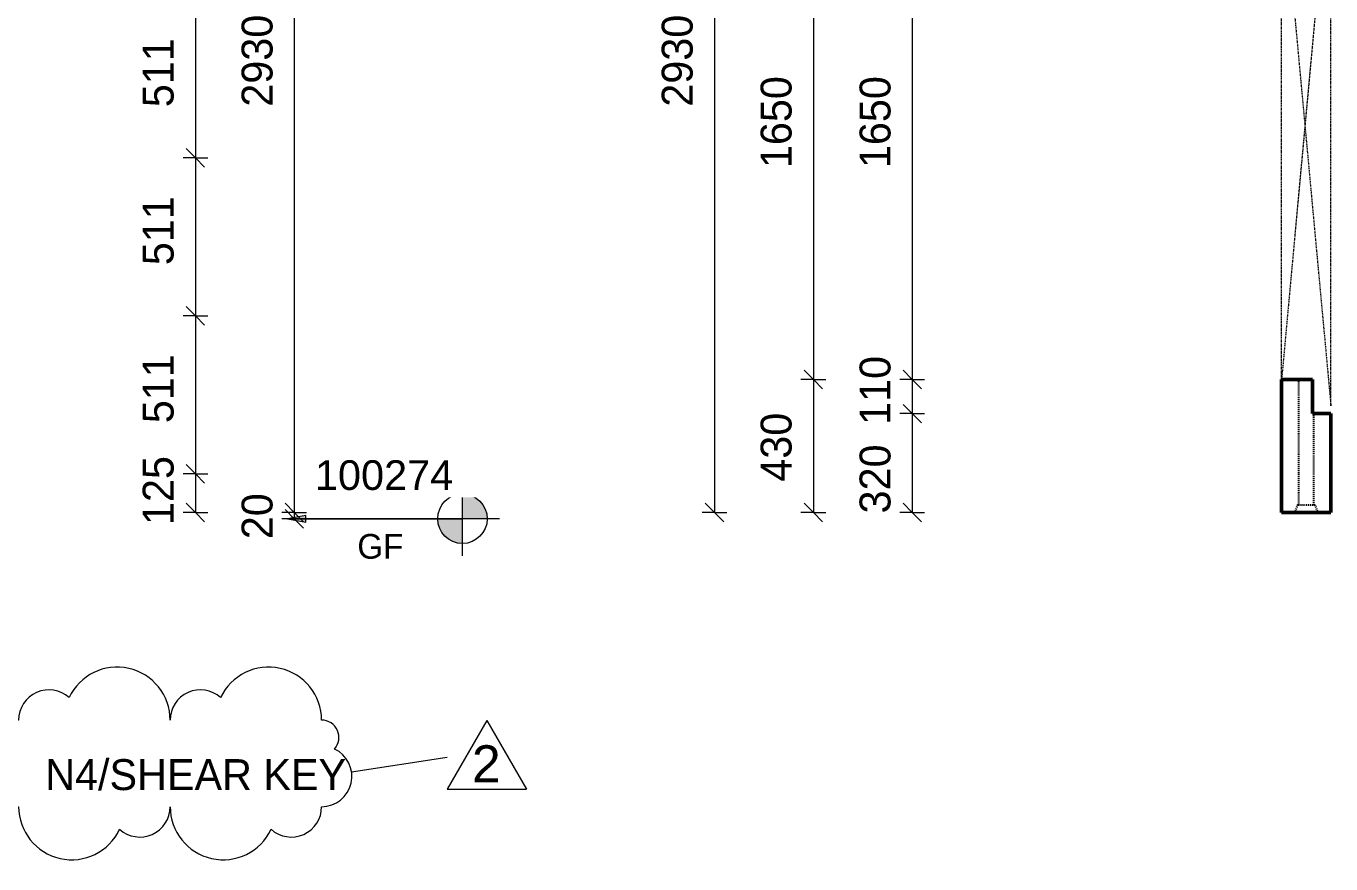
# Model space of a CAD drawing. Header units: millimetres. Extents: x 62878 to 76946, y 2133 to 10513.
# Drawn here: x 71218 to 75438, y 2133 to 4843 of the extents above; entities that cross this region are included whole.
import ezdxf

# ---------------------------------------------------------------- set-up
doc = ezdxf.new("R2010")
doc.units = ezdxf.units.MM
doc.linetypes.add('Dash', pattern=[6.36, 3.18, -3.18])
doc.linetypes.add('Overhead', pattern=[3.97, 2.38, -1.59])
for name, color, linetype, lineweight in [('A-ANNO-DIMS', 211, 'Continuous', 9), ('A-ANNO-DIMS-40', 211, 'Continuous', 9), ('A-DETL-MBND', 5, 'Continuous', 18), ('A-FLOR-OVHD', 1, 'Overhead', 18), ('A-WALL', 113, 'Continuous', 25), ('A-WALL-HDLN', 110, 'Dash', 25), ('G-ANNO-DIMS', 111, 'Continuous', 9), ('G-ANNO-REVC', 71, 'Continuous', 9), ('G-ANNO-REVC-IDEN', 71, 'Continuous', 9), ('G-ANNO-TEXT', 231, 'Continuous', 9)]:
    doc.layers.add(name, color=color, linetype=linetype, lineweight=lineweight)
doc.styles.add('Arial_1', font='arial.ttf', dxfattribs={"height": 96})
doc.styles.add('Arial_2', font='arial.ttf', dxfattribs={"height": 120})
doc.styles.add('Nirmala UI Semilight', font='NirmalaS.ttf', dxfattribs={"height": 100})
doc.styles.add('Nirmala UI Semilight_1', font='NirmalaS.ttf', dxfattribs={"height": 80})
doc.dimstyles.new('Diagonal_-_2_5mm_NI_UI', dxfattribs={"dimscale": 304.8, "dimtxt": 104.736395, "dimasz": 0.19685, "dimexe": 0.131234, "dimexo": 0.0625, "dimgap": 0.131234, "dimtad": 1, "dimdec": 0, "dimzin": 0, "dimdsep": 46, "dimtxsty": 'Nirmala UI Semilight', "dimblk1": 'OBLIQUE', "dimblk2": 'OBLIQUE', "dimsah": 1, "dimcen": 0.09, "dimazin": 0, "dimtfac": 1, "dimtdec": 4, "dimtix": 1, "dimtmove": 0, "dimatfit": 3, "dimfxl": 0.131234, "dimfxlon": 1, "dimtvp": 1, "dimtolj": 1, "dimtzin": 0, "dimarcsym": 2})
doc.dimstyles.new('Diagonal_-_2_5mm_NI_UI_2', dxfattribs={"dimscale": 304.8, "dimtxt": 104.736395, "dimasz": 0.19685, "dimexe": 0.131234, "dimexo": 0.0625, "dimgap": 0.131234, "dimtad": 1, "dimdec": 0, "dimzin": 0, "dimdsep": 46, "dimtxsty": 'Nirmala UI Semilight', "dimblk1": 'OBLIQUE', "dimblk2": 'OBLIQUE', "dimsah": 1, "dimcen": 0.09, "dimazin": 0, "dimtfac": 1, "dimtdec": 4, "dimtix": 1, "dimtmove": 2, "dimatfit": 3, "dimfxl": 0.131234, "dimfxlon": 1, "dimtvp": 1, "dimtolj": 1, "dimtzin": 0, "dimarcsym": 2})

# ---------------------------------------------------------------- blocks, each defined once
blk = doc.blocks.new('DIMBLOCK77-Elevation Front')
at = {"layer": 'A-ANNO-DIMS-40'}
for p, q in [((71765.2, 4927.8), (71735.2, 4957.8)), ((71765.2, 4927.8), (71725.2, 4927.8)), ((71765.2, 4927.8), (71765.2, 4416.8)), ((71765.2, 4927.8), (71795.2, 4897.8)), ((71765.2, 4927.8), (71805.2, 4927.8)), ((71765.2, 4416.8), (71735.2, 4446.8)), ((71765.2, 4416.8), (71725.2, 4416.8)), ((71765.2, 4416.8), (71795.2, 4386.8)), ((71765.2, 4416.8), (71805.2, 4416.8))]:
    blk.add_line(p, q, dxfattribs=at)
at = {"layer": 'A-ANNO-DIMS-40', "color": 0, "insert": (71594.8, 4580.8), "char_height": 100, "width": 219.375, "attachment_point": 1, "rotation": 90, "line_spacing_factor": 1.142579, "style": 'Nirmala UI Semilight'}
blk.add_mtext('511', dxfattribs=at)
blk = doc.blocks.new('_Oblique')
at = {"color": 0, "linetype": 'ByBlock', "lineweight": -2}
blk.add_line((-0.5, -0.5), (0.5, 0.5), dxfattribs=at)
blk = doc.blocks.new('DIMBLOCK78-Elevation Front')
at = {"layer": 'A-ANNO-DIMS-40'}
for p, q in [((71765.2, 4416.8), (71735.2, 4446.8)), ((71765.2, 4416.8), (71725.2, 4416.8)), ((71765.2, 4416.8), (71765.2, 3905.8)), ((71765.2, 4416.8), (71795.2, 4386.8)), ((71765.2, 4416.8), (71805.2, 4416.8)), ((71765.2, 3905.8), (71735.2, 3935.8)), ((71765.2, 3905.8), (71725.2, 3905.8)), ((71765.2, 3905.8), (71795.2, 3875.8)), ((71765.2, 3905.8), (71805.2, 3905.8))]:
    blk.add_line(p, q, dxfattribs=at)
at = {"layer": 'A-ANNO-DIMS-40', "color": 0, "insert": (71594.8, 4069.8), "char_height": 100, "width": 219.375, "attachment_point": 1, "rotation": 90, "line_spacing_factor": 1.142579, "style": 'Nirmala UI Semilight'}
blk.add_mtext('511', dxfattribs=at)
blk = doc.blocks.new('DIMBLOCK79-Elevation Front')
at = {"layer": 'A-ANNO-DIMS-40'}
for p, q in [((71765.2, 3905.8), (71735.2, 3935.8)), ((71765.2, 3905.8), (71725.2, 3905.8)), ((71765.2, 3905.8), (71765.2, 3394.8)), ((71765.2, 3905.8), (71795.2, 3875.8)), ((71765.2, 3905.8), (71805.2, 3905.8)), ((71765.2, 3394.8), (71735.2, 3424.8)), ((71765.2, 3394.8), (71725.2, 3394.8)), ((71765.2, 3394.8), (71795.2, 3364.8)), ((71765.2, 3394.8), (71805.2, 3394.8))]:
    blk.add_line(p, q, dxfattribs=at)
at = {"layer": 'A-ANNO-DIMS-40', "color": 0, "insert": (71594.8, 3558.8), "char_height": 100, "width": 219.375, "attachment_point": 1, "rotation": 90, "line_spacing_factor": 1.142579, "style": 'Nirmala UI Semilight'}
blk.add_mtext('511', dxfattribs=at)
blk = doc.blocks.new('DIMBLOCK80-Elevation Front')
at = {"layer": 'A-ANNO-DIMS-40'}
for p, q in [((71765.2, 3394.8), (71735.2, 3424.8)), ((71765.2, 3394.8), (71725.2, 3394.8)), ((71765.2, 3394.8), (71765.2, 3269.7)), ((71765.2, 3394.8), (71795.2, 3364.8)), ((71765.2, 3394.8), (71805.2, 3394.8)), ((71765.2, 3269.7), (71735.2, 3299.7)), ((71765.2, 3269.7), (71725.2, 3269.7)), ((71765.2, 3269.7), (71795.2, 3239.7)), ((71765.2, 3269.7), (71805.2, 3269.7))]:
    blk.add_line(p, q, dxfattribs=at)
at = {"layer": 'A-ANNO-DIMS-40', "color": 0, "insert": (71594.8, 3229.4), "char_height": 100, "width": 246.797, "attachment_point": 1, "rotation": 90, "line_spacing_factor": 1.142579, "style": 'Nirmala UI Semilight'}
blk.add_mtext('125', dxfattribs=at)
blk = doc.blocks.new('DIMBLOCK85-Elevation Front')
at = {"layer": 'A-ANNO-DIMS-40'}
for p, q in [((72085.2, 6199.7), (72055.2, 6229.7)), ((72085.2, 6199.7), (72045.2, 6199.7)), ((72085.2, 6199.7), (72085.2, 3269.7)), ((72085.2, 6199.7), (72115.2, 6169.7)), ((72085.2, 6199.7), (72125.2, 6199.7)), ((72085.2, 3269.7), (72055.2, 3299.7)), ((72085.2, 3269.7), (72045.2, 3269.7)), ((72085.2, 3269.7), (72115.2, 3239.7)), ((72085.2, 3269.7), (72125.2, 3269.7))]:
    blk.add_line(p, q, dxfattribs=at)
at = {"layer": 'A-ANNO-DIMS-40', "color": 0, "insert": (71914.8, 4582.4), "char_height": 100, "width": 365.625, "attachment_point": 1, "rotation": 90, "line_spacing_factor": 1.142579, "style": 'Nirmala UI Semilight'}
blk.add_mtext('2930', dxfattribs=at)
blk = doc.blocks.new('DIMBLOCK86-Elevation Front')
at = {"layer": 'A-ANNO-DIMS-40'}
for p, q in [((72085.2, 3269.7), (72055.2, 3299.7)), ((72085.2, 3269.7), (72045.2, 3269.7)), ((72085.2, 3249.7), (72055.2, 3279.7)), ((72085.2, 3269.7), (72085.2, 3249.7)), ((72085.2, 3269.7), (72115.2, 3239.7)), ((72085.2, 3269.7), (72125.2, 3269.7)), ((72085.2, 3249.7), (72045.2, 3249.7)), ((72085.2, 3249.7), (72115.2, 3219.7)), ((72085.2, 3249.7), (72125.2, 3249.7))]:
    blk.add_line(p, q, dxfattribs=at)
at = {"layer": 'A-ANNO-DIMS-40', "color": 0, "insert": (71914.8, 3183.6), "char_height": 100, "width": 182.813, "attachment_point": 1, "rotation": 90, "line_spacing_factor": 1.142579, "style": 'Nirmala UI Semilight'}
blk.add_mtext('20', dxfattribs=at)
blk = doc.blocks.new('Spot Elevations - M_Spot Elevation - Target Filled-10609-Elevation Front')
at = {"layer": 'G-ANNO-DIMS'}
h = blk.add_hatch(color=256, dxfattribs=at)
edge = h.paths.add_edge_path()
edge.add_line((72589.8, 6199.7), (72669.8, 6199.7))
edge.add_arc((72589.8, 6199.7), 80, 0, 90)
edge.add_line((72589.8, 6279.7), (72589.8, 6199.7))
h = blk.add_hatch(color=256, dxfattribs=at)
edge = h.paths.add_edge_path()
edge.add_line((72589.8, 6199.7), (72509.8, 6199.7))
edge.add_arc((72589.8, 6199.7), 80, 180, 270)
edge.add_line((72589.8, 6119.7), (72589.8, 6199.7))
for p, q in [((72589.8, 6079.7), (72589.8, 6319.7)), ((72709.8, 6199.7), (72029.8, 6199.7))]:
    blk.add_line(p, q, dxfattribs=at)
blk.add_circle((72589.8, 6199.7), 80, dxfattribs=at)
blk = doc.blocks.new('Family - ___-5357887-Elevation Front')
at = {"layer": 'G-ANNO-REVC'}
for centre, radius, start, end in [((71512.1, 2598.4), 171.5, 0, 154.7912), ((72002.1, 2598.4), 171.5, 0, 154.7912), ((71291.6, 2598.4), 98, 48.1897, 180), ((71781.6, 2598.4), 98, 48.1897, 180), ((71193.6, 2500.4), 98, 90, 244.7912), ((72173.6, 2542.4), 56, 318.1897, 90), ((72173.6, 2416.4), 98, 270, 64.7912), ((71193.6, 2374.4), 56, 138.1897, 270), ((71365.1, 2318.4), 171.5, 180, 334.7912), ((71585.6, 2318.4), 98, 228.1897, 0), ((71855.1, 2318.4), 171.5, 180, 334.7912), ((72075.6, 2318.4), 98, 228.1897, 0)]:
    blk.add_arc(centre, radius, start, end, dxfattribs=at)
blk = doc.blocks.new('M_Revision Tag - M_Revision Tag-33754-Elevation Front')
at = {"layer": 'G-ANNO-REVC-IDEN'}
for p, q in [((72244.7, 9084.3), (72116.3, 8862.1)), ((72244.7, 9084.3), (72373, 8862.1)), ((72116.3, 8862.1), (72373, 8862.1))]:
    blk.add_line(p, q, dxfattribs=at)
blk = doc.blocks.new('DIMBLOCK106-Elevation Right')
at = {"layer": 'A-ANNO-DIMS-40'}
for p, q in [((73444.2, 6199.7), (73414.2, 6229.7)), ((73444.2, 6199.7), (73404.2, 6199.7)), ((73444.2, 6199.7), (73444.2, 3269.7)), ((73444.2, 6199.7), (73474.2, 6169.7)), ((73444.2, 6199.7), (73484.2, 6199.7)), ((73444.2, 3269.7), (73414.2, 3299.7)), ((73444.2, 3269.7), (73404.2, 3269.7)), ((73444.2, 3269.7), (73474.2, 3239.7)), ((73444.2, 3269.7), (73484.2, 3269.7))]:
    blk.add_line(p, q, dxfattribs=at)
at = {"layer": 'A-ANNO-DIMS-40', "color": 0, "insert": (73273.7, 4582.4), "char_height": 100, "width": 365.625, "attachment_point": 1, "rotation": 90, "line_spacing_factor": 1.142579, "style": 'Nirmala UI Semilight'}
blk.add_mtext('2930', dxfattribs=at)
blk = doc.blocks.new('DIMBLOCK108-Elevation Right')
at = {"layer": 'A-ANNO-DIMS-40'}
for p, q in [((73764.2, 5349.7), (73734.2, 5379.7)), ((73764.2, 5349.7), (73724.2, 5349.7)), ((73764.2, 5349.7), (73764.2, 3699.8)), ((73764.2, 5349.7), (73794.2, 5319.7)), ((73764.2, 5349.7), (73804.2, 5349.7)), ((73764.2, 3699.8), (73734.2, 3729.8)), ((73764.2, 3699.8), (73724.2, 3699.8)), ((73764.2, 3699.8), (73794.2, 3669.8)), ((73764.2, 3699.8), (73804.2, 3699.8))]:
    blk.add_line(p, q, dxfattribs=at)
at = {"layer": 'A-ANNO-DIMS-40', "color": 0, "insert": (73593.7, 4383.8), "char_height": 100, "width": 338.203, "attachment_point": 1, "rotation": 90, "line_spacing_factor": 1.142579, "style": 'Nirmala UI Semilight'}
blk.add_mtext('1650', dxfattribs=at)
blk = doc.blocks.new('DIMBLOCK109-Elevation Right')
at = {"layer": 'A-ANNO-DIMS-40'}
for p, q in [((73764.2, 3699.8), (73734.2, 3729.8)), ((73764.2, 3699.8), (73724.2, 3699.8)), ((73764.2, 3699.8), (73764.2, 3269.7)), ((73764.2, 3699.8), (73794.2, 3669.8)), ((73764.2, 3699.8), (73804.2, 3699.8)), ((73764.2, 3269.7), (73734.2, 3299.7)), ((73764.2, 3269.7), (73724.2, 3269.7)), ((73764.2, 3269.7), (73794.2, 3239.7)), ((73764.2, 3269.7), (73804.2, 3269.7))]:
    blk.add_line(p, q, dxfattribs=at)
at = {"layer": 'A-ANNO-DIMS-40', "color": 0, "insert": (73593.7, 3369.5), "char_height": 100, "width": 276.504, "attachment_point": 1, "rotation": 90, "line_spacing_factor": 1.142579, "style": 'Nirmala UI Semilight'}
blk.add_mtext('430', dxfattribs=at)
blk = doc.blocks.new('DIMBLOCK112-Elevation Right')
at = {"layer": 'A-ANNO-DIMS-40'}
for p, q in [((74084.2, 5349.7), (74054.2, 5379.7)), ((74084.2, 5349.7), (74044.2, 5349.7)), ((74084.2, 5349.7), (74084.2, 3699.8)), ((74084.2, 5349.7), (74114.2, 5319.7)), ((74084.2, 5349.7), (74124.2, 5349.7)), ((74084.2, 3699.8), (74054.2, 3729.8)), ((74084.2, 3699.8), (74044.2, 3699.8)), ((74084.2, 3699.8), (74114.2, 3669.8)), ((74084.2, 3699.8), (74124.2, 3699.8))]:
    blk.add_line(p, q, dxfattribs=at)
at = {"layer": 'A-ANNO-DIMS-40', "color": 0, "insert": (73913.7, 4383.8), "char_height": 100, "width": 338.203, "attachment_point": 1, "rotation": 90, "line_spacing_factor": 1.142579, "style": 'Nirmala UI Semilight'}
blk.add_mtext('1650', dxfattribs=at)
blk = doc.blocks.new('DIMBLOCK113-Elevation Right')
at = {"layer": 'A-ANNO-DIMS-40'}
for p, q in [((74084.2, 3699.8), (74054.2, 3729.8)), ((74084.2, 3699.8), (74044.2, 3699.8)), ((74084.2, 3699.8), (74084.2, 3589.8)), ((74084.2, 3699.8), (74114.2, 3669.8)), ((74084.2, 3699.8), (74124.2, 3699.8)), ((74084.2, 3589.8), (74044.2, 3589.8)), ((74084.2, 3589.8), (74054.2, 3619.8)), ((74084.2, 3589.8), (74114.2, 3559.8)), ((74084.2, 3589.8), (74124.2, 3589.8))]:
    blk.add_line(p, q, dxfattribs=at)
at = {"layer": 'A-ANNO-DIMS-40', "color": 0, "insert": (73913.7, 3553.3), "char_height": 100, "width": 219.375, "attachment_point": 1, "rotation": 90, "line_spacing_factor": 1.142579, "style": 'Nirmala UI Semilight'}
blk.add_mtext('110', dxfattribs=at)
blk = doc.blocks.new('DIMBLOCK114-Elevation Right')
at = {"layer": 'A-ANNO-DIMS-40'}
for p, q in [((74084.2, 3589.8), (74044.2, 3589.8)), ((74084.2, 3589.8), (74054.2, 3619.8)), ((74084.2, 3589.8), (74084.2, 3269.7)), ((74084.2, 3589.8), (74114.2, 3559.8)), ((74084.2, 3589.8), (74124.2, 3589.8)), ((74084.2, 3269.7), (74054.2, 3299.7)), ((74084.2, 3269.7), (74044.2, 3269.7)), ((74084.2, 3269.7), (74114.2, 3239.7)), ((74084.2, 3269.7), (74124.2, 3269.7))]:
    blk.add_line(p, q, dxfattribs=at)
at = {"layer": 'A-ANNO-DIMS-40', "color": 0, "insert": (73913.7, 3266.9), "char_height": 100, "width": 274.219, "attachment_point": 1, "rotation": 90, "line_spacing_factor": 1.142579, "style": 'Nirmala UI Semilight'}
blk.add_mtext('320', dxfattribs=at)

msp = doc.modelspace()

# ---------------------------------------------------------------- hatches: boundary and pattern name
at = {"layer": 'G-ANNO-DIMS'}
msp.add_hatch(color=256, dxfattribs=at).paths.add_polyline_path([(72063, 3249.7), (72123, 3239.2), (72123, 3260.3)])

# ---------------------------------------------------------------- linework, layer by layer
at = {"layer": 'A-DETL-MBND'}
msp.add_line((72063, 3249.7), (72223, 3249.7), dxfattribs=at)
at = {"layer": 'A-FLOR-OVHD'}
for p, q in [((75438.3, 5434.7), (75277.1, 3682.5)), ((75438.3, 3614.8), (75438.3, 5434.7)), ((75277.1, 5352.3), (75438.3, 3614.8)), ((75277.1, 5352.3), (75277.1, 3682.5))]:
    msp.add_line(p, q, dxfattribs=at)
at = {"layer": 'A-WALL', "lineweight": 50}
for p, q in [((75278.3, 3699.8), (75278.3, 3269.7)), ((75378.3, 3699.8), (75278.3, 3699.8)), ((75378.3, 3589.8), (75378.3, 3699.8)), ((75438.3, 3589.8), (75378.3, 3589.8)), ((75438.3, 3269.7), (75438.3, 3589.8)), ((75278.3, 3269.7), (75438.3, 3269.7))]:
    msp.add_line(p, q, dxfattribs=at)
at = {"layer": 'A-WALL-HDLN'}
for p, q in [((75333.3, 3699.8), (75333.3, 3294.8)), ((75383.3, 3294.8), (75383.3, 3589.8)), ((75330.8, 3294.8), (75320.8, 3269.7)), ((75330.8, 3294.8), (75333.3, 3294.8)), ((75333.3, 3294.8), (75383.3, 3294.8)), ((75383.4, 3294.8), (75385.8, 3294.8)), ((75385.8, 3294.8), (75395.8, 3269.7))]:
    msp.add_line(p, q, dxfattribs=at)
at = {"layer": 'G-ANNO-DIMS'}
for p, q in [((72123, 3260.3), (72063, 3249.7)), ((72123, 3239.2), (72123, 3260.3)), ((72063, 3249.7), (72123, 3239.2)), ((72063, 3249.7), (72167.4, 3249.7)), ((72167.4, 3249.7), (72629.2, 3249.7))]:
    msp.add_line(p, q, dxfattribs=at)
at = {"layer": 'G-ANNO-REVC-IDEN'}
msp.add_line((72270.5, 2431.2), (72579.4, 2478.6), dxfattribs=at)

# ---------------------------------------------------------------- block references
at = {"layer": 'G-ANNO-DIMS'}
msp.add_blockref('Spot Elevations - M_Spot Elevation - Target Filled-10609-Elevation Front', (39.4, -2950), dxfattribs=at)
at = {"layer": 'G-ANNO-REVC'}
msp.add_blockref('Family - ___-5357887-Elevation Front', (0, 0), dxfattribs=at)
at = {"layer": 'G-ANNO-REVC-IDEN'}
msp.add_blockref('M_Revision Tag - M_Revision Tag-33754-Elevation Front', (463.1, -6487.2), dxfattribs=at)

# ---------------------------------------------------------------- texts
at = {"layer": 'G-ANNO-REVC-IDEN', "insert": (72659.7, 2517.1), "char_height": 120, "width": 115.443, "attachment_point": 1, "style": 'Arial_2'}
msp.add_mtext('2', dxfattribs=at)
at = {"layer": 'G-ANNO-TEXT', "color": 7, "attachment_point": 1}
for s, insert, char_height, width, style in [('GF', (72289.1, 3200.5), 80, 160.338, 'Nirmala UI Semilight_1'), ('N4/SHEAR KEY', (71279.4, 2472.2), 100, 1103.122, 'Nirmala UI Semilight')]:
    msp.add_mtext(s, dxfattribs=dict(at, insert=insert, char_height=char_height, width=width, style=style))

# ---------------------------------------------------------------- dimensions: what is measured, and where the dimension line sits
at = {"layer": 'A-ANNO-DIMS'}
for base, p1, p2, override, picture, middle in [((72085.2, 3269.7), (72045.2, 6199.7), (72045.2, 3269.7), {"dimpost": '<>', "dimfxl": 2930}, 'DIMBLOCK85-Elevation Front', (71993.5, 4734.7)), ((73444.2, 3269.7), (73484.2, 6199.7), (73484.2, 3269.7), {"dimpost": '<>', "dimfxl": 2930}, 'DIMBLOCK106-Elevation Right', (73352.5, 4734.7)), ((73764.2, 3699.8), (73804.2, 5349.7), (73804.2, 3699.8), {"dimpost": '<>', "dimfxl": 1650}, 'DIMBLOCK108-Elevation Right', (73672.2, 4524.8)), ((74084.2, 3699.8), (74124.2, 5349.7), (74124.2, 3699.8), {"dimpost": '<>', "dimfxl": 1650}, 'DIMBLOCK112-Elevation Right', (73992.2, 4524.8)), ((71765.2, 4416.8), (71725.2, 4927.8), (71725.2, 4416.8), {"dimpost": '<>', "dimfxl": 511}, 'DIMBLOCK77-Elevation Front', (71673.3, 4672.3)), ((71765.2, 3905.8), (71725.2, 4416.8), (71725.2, 3905.8), {"dimpost": '<>', "dimfxl": 511}, 'DIMBLOCK78-Elevation Front', (71673.3, 4161.3)), ((71765.2, 3394.8), (71725.2, 3905.8), (71725.2, 3394.8), {"dimpost": '<>', "dimfxl": 511}, 'DIMBLOCK79-Elevation Front', (71673.3, 3650.3)), ((74084.2, 3589.8), (74124.2, 3699.8), (74124.2, 3589.8), {"dimpost": '<>', "dimfxl": 110}, 'DIMBLOCK113-Elevation Right', (73992.2, 3644.8)), ((73764.2, 3269.7), (73804.2, 3699.8), (73804.2, 3269.7), {"dimpost": '<>', "dimfxl": 430}, 'DIMBLOCK109-Elevation Right', (73672.5, 3484.8)), ((71765.2, 3269.7), (71725.2, 3394.8), (71725.2, 3269.7), {"dimpost": '<>', "dimfxl": 125}, 'DIMBLOCK80-Elevation Front', (71673.3, 3332.3)), ((72085.2, 3249.7), (72045.2, 3269.7), (72125.2, 3249.7), {"dimpost": '<>', "dimfxl": 82.462113}, 'DIMBLOCK86-Elevation Front', (71993.6, 3259.7))]:
    dim = msp.add_linear_dim(base=base, p1=p1, p2=p2, angle=90, dimstyle='Diagonal_-_2_5mm_NI_UI', override=override, dxfattribs=at)
    dim.commit()
    dim.dimension.update_dxf_attribs({"geometry": picture, "text_midpoint": middle})
dim = msp.add_linear_dim(base=(74084.2, 3269.7), p1=(74124.2, 3589.8), p2=(74124.2, 3269.7), angle=90, dimstyle='Diagonal_-_2_5mm_NI_UI_2', override={"dimpost": '<>', "dimfxl": 320}, dxfattribs=at)
dim.commit()
dim.dimension.update_dxf_attribs({"geometry": 'DIMBLOCK114-Elevation Right', "text_midpoint": (73980.4, 3404), "dimtype": 160, "text_rotation": 90})

# ---------------------------------------------------------------- next in the draw order: texts
at = {"layer": 'G-ANNO-DIMS', "insert": (72151.9, 3438.9), "char_height": 96, "width": 535.947, "attachment_point": 1, "line_spacing_factor": 0.941778, "style": 'Arial_1', "bg_fill": 3, "box_fill_scale": 1.25, "bg_fill_color": 256, "bg_fill_true_color": 13158600, "bg_fill_transparency": 0}
msp.add_mtext('100274', dxfattribs=at)

doc.saveas('drawing.dxf')
